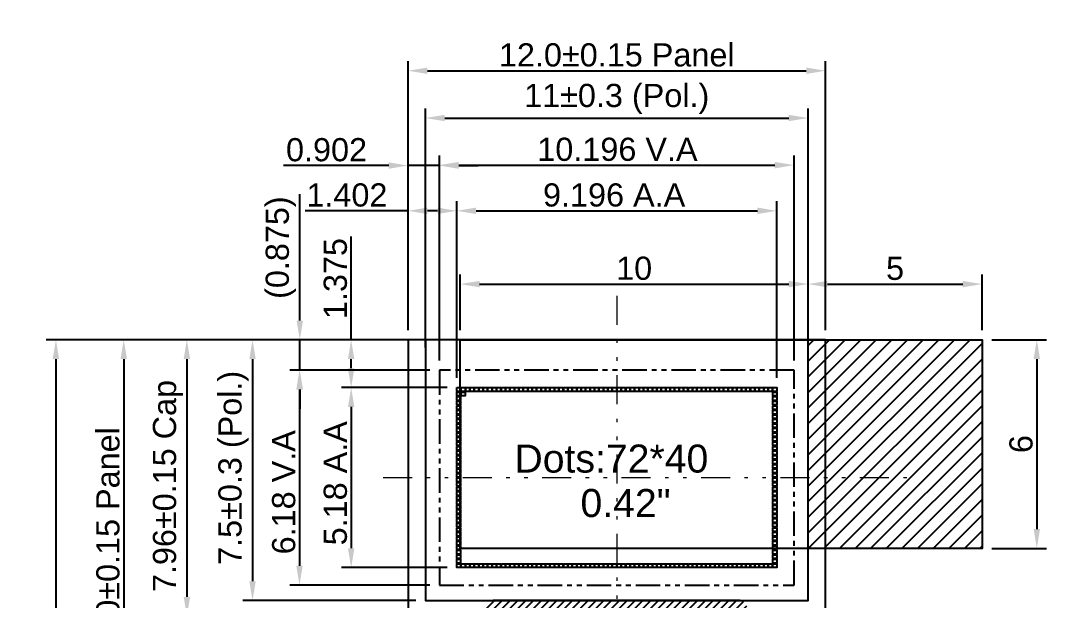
# Model space of a CAD drawing. Header units: millimetres. Extents: x 462 to 746, y 142 to 198.
# Drawn here: x 461.55 to 491.04, y 179.61 to 196.3 of the extents above; entities that cross this region are included whole.
import ezdxf

# ---------------------------------------------------------------- set-up
doc = ezdxf.new("R2010")
doc.units = ezdxf.units.MM
doc.header["$LTSCALE"] = 0.555556
doc.linetypes.add('DIVIDE', pattern=[1.25, 0.5, -0.25, 0, -0.25, 0, -0.25])
doc.linetypes.add('PHANTOM2', pattern=[31.75, 15.875, -3.175, 3.175, -3.175, 3.175, -3.175])
for name, color, linetype in [('dim', 4, 'Continuous'), ('Polarizer', 6, 'Continuous'), ('Tape', 6, 'Continuous')]:
    doc.layers.add(name, color=color, linetype=linetype)
doc.layers.add('FPC', color=40, linetype='Continuous', lineweight=25)
doc.layers.add('尺寸', color=1, linetype='Continuous', lineweight=5)
doc.styles.get("Standard").update_dxf_attribs({"font": 'ARIAL.TTF'})
doc.dimstyles.new('ISO-25', dxfattribs={"dimscale": 0.555556, "dimtxt": 2.2, "dimasz": 2.2, "dimexe": 0.5, "dimexo": 0.5, "dimgap": 0.5, "dimtad": 1, "dimdec": 3, "dimdsep": 46, "dimtxsty": 'Standard', "dimcen": 2.2, "dimadec": 0, "dimazin": 2, "dimtfac": 1, "dimtdec": 3, "dimtmove": 0, "dimatfit": 3, "dimfxl": 0, "dimarcsym": 0})

# ---------------------------------------------------------------- blocks, each defined once
blk = doc.blocks.new('*D17')
at = {"layer": 'Defpoints', "color": 0}
for p in [(484.688, 194.852), (472.688, 187.11), (484.688, 187.11)]:
    blk.add_point(p, dxfattribs=at)
at = {"layer": 'dim', "color": 0, "lineweight": -2}
for p, q in [((472.688, 187.388), (472.688, 195.13)), ((484.688, 187.388), (484.688, 195.13)), ((473.244, 194.852), (484.133, 194.852))]:
    blk.add_line(p, q, dxfattribs=at)
at = {"layer": 'dim', "color": 0}
for points in [[(473.244, 194.945), (473.244, 194.76), (472.688, 194.852)], [(484.133, 194.945), (484.133, 194.76), (484.688, 194.852)]]:
    blk.add_solid(points, dxfattribs=at)
at = {"layer": 'dim', "color": 0, "insert": (478.688, 195.304), "char_height": 0.66667, "attachment_point": 5}
blk.add_mtext('12.0%%P0.15 Panel', dxfattribs=at)
blk = doc.blocks.new('*D18')
at = {"layer": 'Defpoints', "color": 0}
for p in [(483.286, 190.822), (474.09, 185.735), (483.286, 185.735)]:
    blk.add_point(p, dxfattribs=at)
at = {"layer": 'dim', "color": 0, "lineweight": -2}
for p, q in [((474.09, 186.013), (474.09, 191.1)), ((483.286, 186.013), (483.286, 191.1)), ((474.646, 190.822), (482.731, 190.822))]:
    blk.add_line(p, q, dxfattribs=at)
at = {"layer": 'dim', "color": 0}
for points in [[(474.646, 190.915), (474.646, 190.73), (474.09, 190.822)], [(482.731, 190.915), (482.731, 190.73), (483.286, 190.822)]]:
    blk.add_solid(points, dxfattribs=at)
at = {"layer": 'dim', "color": 0, "insert": (478.613, 191.274), "char_height": 0.6667, "attachment_point": 5}
blk.add_mtext('9.196 A.A', dxfattribs=at)
blk = doc.blocks.new('*D19')
at = {"layer": 'Defpoints', "color": 0}
for p in [(483.786, 192.137), (473.59, 186.235), (483.786, 186.235)]:
    blk.add_point(p, dxfattribs=at)
at = {"layer": 'dim', "color": 0, "lineweight": -2}
for p, q in [((473.59, 186.513), (473.59, 192.415)), ((483.786, 186.513), (483.786, 192.415)), ((474.146, 192.137), (483.231, 192.137))]:
    blk.add_line(p, q, dxfattribs=at)
at = {"layer": 'dim', "color": 0}
for points in [[(474.146, 192.229), (474.146, 192.044), (473.59, 192.137)], [(483.231, 192.229), (483.231, 192.044), (483.786, 192.137)]]:
    blk.add_solid(points, dxfattribs=at)
at = {"layer": 'dim', "color": 0, "insert": (478.708, 192.588), "char_height": 0.6667, "attachment_point": 5}
blk.add_mtext('10.196 V.A', dxfattribs=at)
blk = doc.blocks.new('*D20')
at = {"layer": 'Defpoints', "color": 0}
for p in [(472.688, 187.11), (464.515, 176.11), (472.688, 176.11)]:
    blk.add_point(p, dxfattribs=at)
at = {"layer": 'dim', "color": 0, "lineweight": -2}
for p, q in [((472.41, 187.11), (464.238, 187.11)), ((464.515, 186.555), (464.515, 176.666)), ((472.41, 176.11), (464.238, 176.11))]:
    blk.add_line(p, q, dxfattribs=at)
at = {"layer": 'dim', "color": 0}
for points in [[(464.423, 186.555), (464.608, 186.555), (464.515, 187.11)], [(464.423, 176.666), (464.608, 176.666), (464.515, 176.11)]]:
    blk.add_solid(points, dxfattribs=at)
at = {"layer": 'dim', "color": 0, "insert": (464.064, 181.209), "char_height": 0.66667, "attachment_point": 5, "rotation": 90}
blk.add_mtext('11.0%%P0.15 Panel', dxfattribs=at)
blk = doc.blocks.new('*D21')
at = {"layer": 'Defpoints', "color": 0}
for p in [(474.09, 185.735), (471.053, 180.555), (474.09, 180.555)]:
    blk.add_point(p, dxfattribs=at)
at = {"layer": 'dim', "color": 0, "lineweight": -2}
for p, q in [((473.812, 185.735), (470.775, 185.735)), ((471.053, 185.18), (471.053, 181.111)), ((473.812, 180.555), (470.775, 180.555))]:
    blk.add_line(p, q, dxfattribs=at)
at = {"layer": 'dim', "color": 0}
for points in [[(470.96, 185.18), (471.145, 185.18), (471.053, 185.735)], [(470.96, 181.111), (471.145, 181.111), (471.053, 180.555)]]:
    blk.add_solid(points, dxfattribs=at)
at = {"layer": 'dim', "color": 0, "insert": (470.601, 182.983), "char_height": 0.6667, "attachment_point": 5, "rotation": 90}
blk.add_mtext('5.18 A.A', dxfattribs=at)
blk = doc.blocks.new('*D22')
at = {"layer": 'Defpoints', "color": 0}
for p in [(473.59, 186.235), (469.567, 180.055), (473.59, 180.055)]:
    blk.add_point(p, dxfattribs=at)
at = {"layer": 'dim', "color": 0, "lineweight": -2}
for p, q in [((473.312, 186.235), (469.29, 186.235)), ((469.567, 185.68), (469.567, 180.611)), ((473.312, 180.055), (469.29, 180.055))]:
    blk.add_line(p, q, dxfattribs=at)
at = {"layer": 'dim', "color": 0}
for points in [[(469.475, 185.68), (469.66, 185.68), (469.567, 186.235)], [(469.475, 180.611), (469.66, 180.611), (469.567, 180.055)]]:
    blk.add_solid(points, dxfattribs=at)
at = {"layer": 'dim', "color": 0, "insert": (469.116, 182.724), "char_height": 0.6667, "attachment_point": 5, "rotation": 90}
blk.add_mtext('6.18 V.A', dxfattribs=at)
blk = doc.blocks.new('*D23')
at = {"layer": 'Defpoints', "color": 0}
for p in [(471.053, 187.11), (472.688, 187.11), (474.09, 185.735)]:
    blk.add_point(p, dxfattribs=at)
at = {"layer": 'dim', "color": 0, "lineweight": -2}
for p, q in [((471.053, 187.11), (471.053, 190.08)), ((472.41, 187.11), (470.775, 187.11)), ((471.053, 186.291), (471.053, 186.555)), ((473.812, 185.735), (470.775, 185.735))]:
    blk.add_line(p, q, dxfattribs=at)
at = {"layer": 'dim', "color": 0}
for points in [[(470.96, 186.555), (471.145, 186.555), (471.053, 187.11)], [(470.96, 186.291), (471.145, 186.291), (471.053, 185.735)]]:
    blk.add_solid(points, dxfattribs=at)
at = {"layer": 'dim', "color": 0, "insert": (470.601, 188.873), "char_height": 0.6667, "attachment_point": 5, "rotation": 90}
blk.add_mtext('1.375', dxfattribs=at)
blk = doc.blocks.new('*D24')
at = {"layer": 'Defpoints', "color": 0}
for p in [(469.577, 187.11), (472.688, 187.11), (473.59, 186.235)]:
    blk.add_point(p, dxfattribs=at)
at = {"layer": 'dim', "color": 0, "lineweight": -2}
for p, q in [((469.577, 187.666), (469.577, 191.304)), ((472.41, 187.11), (469.299, 187.11)), ((469.577, 186.235), (469.577, 187.11)), ((473.312, 186.235), (469.299, 186.235)), ((469.577, 185.68), (469.577, 185.124))]:
    blk.add_line(p, q, dxfattribs=at)
at = {"layer": 'dim', "color": 0}
for points in [[(469.484, 187.666), (469.669, 187.666), (469.577, 187.11)], [(469.484, 185.68), (469.669, 185.68), (469.577, 186.235)]]:
    blk.add_solid(points, dxfattribs=at)
at = {"layer": 'dim', "color": 0, "insert": (469.029, 189.763), "char_height": 0.6667, "attachment_point": 5, "rotation": 90}
blk.add_mtext('(0.875)', dxfattribs=at)
blk = doc.blocks.new('*D25')
at = {"layer": 'Defpoints', "color": 0}
for p in [(472.688, 187.11), (466.33, 179.155), (472.688, 179.155)]:
    blk.add_point(p, dxfattribs=at)
at = {"layer": 'dim', "color": 0, "lineweight": -2}
for p, q in [((472.41, 187.11), (466.052, 187.11)), ((466.33, 186.555), (466.33, 179.711)), ((472.41, 179.155), (466.052, 179.155))]:
    blk.add_line(p, q, dxfattribs=at)
at = {"layer": 'dim', "color": 0}
for points in [[(466.237, 186.555), (466.423, 186.555), (466.33, 187.11)], [(466.237, 179.711), (466.423, 179.711), (466.33, 179.155)]]:
    blk.add_solid(points, dxfattribs=at)
at = {"layer": 'dim', "color": 0, "insert": (465.787, 182.904), "char_height": 0.66667, "attachment_point": 5, "rotation": 90}
blk.add_mtext('7.96%%P0.15 Cap', dxfattribs=at)
blk = doc.blocks.new('*D26')
at = {"layer": 'Defpoints', "color": 0}
for p in [(484.188, 193.492), (473.188, 186.61), (484.188, 186.61)]:
    blk.add_point(p, dxfattribs=at)
at = {"layer": 'dim', "color": 0, "lineweight": -2}
for p, q in [((473.188, 186.888), (473.188, 193.77)), ((473.744, 193.492), (483.633, 193.492)), ((484.188, 186.888), (484.188, 193.77))]:
    blk.add_line(p, q, dxfattribs=at)
at = {"layer": 'dim', "color": 0}
for points in [[(473.744, 193.585), (473.744, 193.4), (473.188, 193.492)], [(483.633, 193.585), (483.633, 193.4), (484.188, 193.492)]]:
    blk.add_solid(points, dxfattribs=at)
at = {"layer": 'dim', "color": 0, "insert": (478.686, 194.041), "char_height": 0.66667, "attachment_point": 5}
blk.add_mtext('11%%P0.3 (Pol.)', dxfattribs=at)
blk = doc.blocks.new('*D27')
at = {"layer": 'Defpoints', "color": 0}
for p in [(473.188, 187.11), (468.217, 179.61), (473.188, 179.61)]:
    blk.add_point(p, dxfattribs=at)
at = {"layer": 'dim', "color": 0, "lineweight": -2}
for p, q in [((472.91, 187.11), (467.939, 187.11)), ((468.217, 186.555), (468.217, 180.166)), ((472.91, 179.61), (467.939, 179.61))]:
    blk.add_line(p, q, dxfattribs=at)
at = {"layer": 'dim', "color": 0}
for points in [[(468.125, 186.555), (468.31, 186.555), (468.217, 187.11)], [(468.125, 180.166), (468.31, 180.166), (468.217, 179.61)]]:
    blk.add_solid(points, dxfattribs=at)
at = {"layer": 'dim', "color": 0, "insert": (467.669, 183.427), "char_height": 0.66667, "attachment_point": 5, "rotation": 90}
blk.add_mtext('7.5%%P0.3 (Pol.)', dxfattribs=at)
blk = doc.blocks.new('*D38')
at = {"layer": 'Defpoints', "color": 0}
for p in [(472.688, 187.11), (462.565, 164.11), (473.263, 164.11)]:
    blk.add_point(p, dxfattribs=at)
at = {"layer": 'dim', "color": 0, "lineweight": -2}
for p, q in [((472.41, 187.11), (462.287, 187.11)), ((462.565, 186.555), (462.565, 164.666)), ((472.985, 164.11), (462.287, 164.11))]:
    blk.add_line(p, q, dxfattribs=at)
at = {"layer": 'dim', "color": 0}
for points in [[(462.472, 186.555), (462.658, 186.555), (462.565, 187.11)], [(462.472, 164.666), (462.658, 164.666), (462.565, 164.11)]]:
    blk.add_solid(points, dxfattribs=at)
at = {"layer": 'dim', "color": 0, "insert": (462.017, 175.61), "char_height": 0.6667, "attachment_point": 5, "rotation": 90}
blk.add_mtext('(23)', dxfattribs=at)
blk = doc.blocks.new('*D40')
at = {"layer": 'Defpoints', "color": 0}
for p in [(489.188, 187.11), (489.188, 181.11), (490.764, 181.11)]:
    blk.add_point(p, dxfattribs=at)
at = {"layer": 'dim', "color": 0, "lineweight": -2}
for p, q in [((489.466, 187.11), (491.041, 187.11)), ((490.764, 186.555), (490.764, 181.666)), ((489.466, 181.11), (491.041, 181.11))]:
    blk.add_line(p, q, dxfattribs=at)
at = {"layer": 'dim', "color": 0}
for points in [[(490.671, 186.555), (490.856, 186.555), (490.764, 187.11)], [(490.671, 181.666), (490.856, 181.666), (490.764, 181.11)]]:
    blk.add_solid(points, dxfattribs=at)
at = {"layer": 'dim', "color": 0, "insert": (490.312, 184.11), "char_height": 0.667, "attachment_point": 5, "rotation": 90}
blk.add_mtext('6', dxfattribs=at)
blk = doc.blocks.new('*D41')
at = {"layer": 'Defpoints', "color": 0}
for p in [(472.688, 190.822), (472.688, 187.11), (474.09, 185.735)]:
    blk.add_point(p, dxfattribs=at)
at = {"layer": 'dim', "color": 0, "lineweight": -2}
for p, q in [((472.688, 187.388), (472.688, 191.1)), ((474.09, 186.013), (474.09, 191.1)), ((472.688, 190.822), (469.73, 190.822)), ((473.535, 190.822), (473.244, 190.822))]:
    blk.add_line(p, q, dxfattribs=at)
at = {"layer": 'dim', "color": 0}
for points in [[(473.244, 190.915), (473.244, 190.73), (472.688, 190.822)], [(473.535, 190.915), (473.535, 190.73), (474.09, 190.822)]]:
    blk.add_solid(points, dxfattribs=at)
at = {"layer": 'dim', "color": 0, "insert": (470.931, 191.274), "char_height": 0.6667, "attachment_point": 5}
blk.add_mtext('1.402', dxfattribs=at)
blk = doc.blocks.new('*D42')
at = {"layer": 'Defpoints', "color": 0}
for p in [(484.188, 188.714), (474.188, 187.11), (484.188, 187.11)]:
    blk.add_point(p, dxfattribs=at)
at = {"layer": 'dim', "color": 0, "lineweight": -2}
for p, q in [((474.188, 187.388), (474.188, 188.991)), ((484.188, 187.388), (484.188, 188.991)), ((474.744, 188.714), (483.633, 188.714))]:
    blk.add_line(p, q, dxfattribs=at)
at = {"layer": 'dim', "color": 0}
for points in [[(474.744, 188.806), (474.744, 188.621), (474.188, 188.714)], [(483.633, 188.806), (483.633, 188.621), (484.188, 188.714)]]:
    blk.add_solid(points, dxfattribs=at)
at = {"layer": 'dim', "color": 0, "insert": (479.188, 189.165), "char_height": 0.6667, "attachment_point": 5}
blk.add_mtext('10', dxfattribs=at)
blk = doc.blocks.new('*D43')
at = {"layer": 'Defpoints', "color": 0}
for p in [(489.188, 188.714), (484.188, 187.11), (489.188, 187.11)]:
    blk.add_point(p, dxfattribs=at)
at = {"layer": 'dim', "color": 0, "lineweight": -2}
for p, q in [((484.188, 187.388), (484.188, 188.991)), ((489.188, 187.388), (489.188, 188.991)), ((484.744, 188.714), (488.633, 188.714))]:
    blk.add_line(p, q, dxfattribs=at)
at = {"layer": 'dim', "color": 0}
for points in [[(484.744, 188.806), (484.744, 188.621), (484.188, 188.714)], [(488.633, 188.806), (488.633, 188.621), (489.188, 188.714)]]:
    blk.add_solid(points, dxfattribs=at)
at = {"layer": 'dim', "color": 0, "insert": (486.688, 189.164), "char_height": 0.667, "attachment_point": 5}
blk.add_mtext('5', dxfattribs=at)
blk = doc.blocks.new('*D44')
at = {"layer": 'Defpoints', "color": 0}
for p in [(472.688, 192.124), (472.688, 187.11), (473.59, 186.235)]:
    blk.add_point(p, dxfattribs=at)
at = {"layer": 'dim', "color": 0, "lineweight": -2}
for p, q in [((472.688, 187.388), (472.688, 192.402)), ((473.59, 186.513), (473.59, 192.402)), ((472.133, 192.124), (469.112, 192.124)), ((473.59, 192.124), (472.688, 192.124)), ((474.146, 192.124), (474.701, 192.124))]:
    blk.add_line(p, q, dxfattribs=at)
at = {"layer": 'dim', "color": 0}
for points in [[(472.133, 192.217), (472.133, 192.032), (472.688, 192.124)], [(474.146, 192.217), (474.146, 192.032), (473.59, 192.124)]]:
    blk.add_solid(points, dxfattribs=at)
at = {"layer": 'dim', "color": 0, "insert": (470.345, 192.576), "char_height": 0.6667, "attachment_point": 5}
blk.add_mtext('0.902', dxfattribs=at)

msp = doc.modelspace()

# ---------------------------------------------------------------- hatches: boundary and pattern name
h = msp.add_hatch()
h.set_pattern_fill('ANSI31', color=6, scale=0.05, style=0)
h.set_pattern_definition([(45, (-642.73164, -406.21486), (-0.112253202, 0.112253202), [])])
h.paths.add_polyline_path([(475.1382, 179.6101, 0.4142136), (474.9382, 179.4101), (474.9382, 176.8101, 0.4142136), (475.1382, 176.6101), (476.4882, 176.6101, -0.4142136), (476.6882, 176.4101), (476.6882, 172.8101, 0.4142136), (476.8882, 172.6101), (480.4882, 172.6101, 0.4142136), (480.6882, 172.8101), (480.6882, 176.4101, -0.4142136), (480.8882, 176.6101), (482.2382, 176.6101, 0.4142136), (482.4382, 176.8101), (482.4382, 179.4101, 0.4142136), (482.2382, 179.6101)])
at = {"layer": 'FPC'}
h = msp.add_hatch(dxfattribs=at)
h.set_pattern_fill('ANSI31', color=4, scale=0.1, style=0)
h.set_pattern_definition([(45, (-258.71962, -14.45287), (-0.2245064, 0.2245064), [])])
h.paths.add_polyline_path([(484.1882, 181.1101), (489.1882, 181.1101), (489.1882, 187.1101), (484.1882, 187.1101)])

# ---------------------------------------------------------------- linework, layer by layer
for points in [[(484.6882, 187.1101), (472.6882, 187.1101), (472.6882, 176.1101), (484.6882, 176.1101)], [(474.0902, 185.7351), (474.1982, 185.7351), (474.1982, 185.6251), (474.0902, 185.6251)], [(474.0902, 185.6051), (474.1982, 185.6051), (474.1982, 185.4951), (474.0902, 185.4951)], [(474.2182, 185.7351), (474.3262, 185.7351), (474.3262, 185.6251), (474.2182, 185.6251)], [(474.2182, 185.6051), (474.3262, 185.6051), (474.3262, 185.4951), (474.2182, 185.4951)], [(474.3462, 185.7351), (474.4542, 185.7351), (474.4542, 185.6251), (474.3462, 185.6251)], [(474.4742, 185.7351), (474.5822, 185.7351), (474.5822, 185.6251), (474.4742, 185.6251)], [(474.6022, 185.7351), (474.7102, 185.7351), (474.7102, 185.6251), (474.6022, 185.6251)], [(474.7302, 185.7351), (474.8382, 185.7351), (474.8382, 185.6251), (474.7302, 185.6251)], [(474.8582, 185.7351), (474.9662, 185.7351), (474.9662, 185.6251), (474.8582, 185.6251)], [(474.9862, 185.7351), (475.0942, 185.7351), (475.0942, 185.6251), (474.9862, 185.6251)], [(475.1142, 185.7351), (475.2222, 185.7351), (475.2222, 185.6251), (475.1142, 185.6251)], [(475.2422, 185.7351), (475.3502, 185.7351), (475.3502, 185.6251), (475.2422, 185.6251)], [(475.3702, 185.7351), (475.4782, 185.7351), (475.4782, 185.6251), (475.3702, 185.6251)], [(475.4982, 185.7351), (475.6062, 185.7351), (475.6062, 185.6251), (475.4982, 185.6251)], [(475.6262, 185.7351), (475.7342, 185.7351), (475.7342, 185.6251), (475.6262, 185.6251)], [(475.7542, 185.7351), (475.8622, 185.7351), (475.8622, 185.6251), (475.7542, 185.6251)], [(475.8822, 185.7351), (475.9902, 185.7351), (475.9902, 185.6251), (475.8822, 185.6251)], [(476.0102, 185.7351), (476.1182, 185.7351), (476.1182, 185.6251), (476.0102, 185.6251)], [(476.1382, 185.7351), (476.2462, 185.7351), (476.2462, 185.6251), (476.1382, 185.6251)], [(476.2662, 185.7351), (476.3742, 185.7351), (476.3742, 185.6251), (476.2662, 185.6251)], [(476.3942, 185.7351), (476.5022, 185.7351), (476.5022, 185.6251), (476.3942, 185.6251)], [(476.5222, 185.7351), (476.6302, 185.7351), (476.6302, 185.6251), (476.5222, 185.6251)], [(476.6502, 185.7351), (476.7582, 185.7351), (476.7582, 185.6251), (476.6502, 185.6251)], [(476.7782, 185.7351), (476.8862, 185.7351), (476.8862, 185.6251), (476.7782, 185.6251)], [(476.9062, 185.7351), (477.0142, 185.7351), (477.0142, 185.6251), (476.9062, 185.6251)], [(477.0342, 185.7351), (477.1422, 185.7351), (477.1422, 185.6251), (477.0342, 185.6251)], [(477.1622, 185.7351), (477.2702, 185.7351), (477.2702, 185.6251), (477.1622, 185.6251)], [(477.2902, 185.7351), (477.3982, 185.7351), (477.3982, 185.6251), (477.2902, 185.6251)], [(477.4182, 185.7351), (477.5262, 185.7351), (477.5262, 185.6251), (477.4182, 185.6251)], [(477.5462, 185.7351), (477.6542, 185.7351), (477.6542, 185.6251), (477.5462, 185.6251)], [(477.6742, 185.7351), (477.7822, 185.7351), (477.7822, 185.6251), (477.6742, 185.6251)], [(477.8022, 185.7351), (477.9102, 185.7351), (477.9102, 185.6251), (477.8022, 185.6251)], [(477.9302, 185.7351), (478.0382, 185.7351), (478.0382, 185.6251), (477.9302, 185.6251)], [(478.0582, 185.7351), (478.1662, 185.7351), (478.1662, 185.6251), (478.0582, 185.6251)], [(478.1862, 185.7351), (478.2942, 185.7351), (478.2942, 185.6251), (478.1862, 185.6251)], [(478.3142, 185.7351), (478.4222, 185.7351), (478.4222, 185.6251), (478.3142, 185.6251)], [(478.4422, 185.7351), (478.5502, 185.7351), (478.5502, 185.6251), (478.4422, 185.6251)], [(478.5702, 185.7351), (478.6782, 185.7351), (478.6782, 185.6251), (478.5702, 185.6251)], [(478.6982, 185.7351), (478.8062, 185.7351), (478.8062, 185.6251), (478.6982, 185.6251)], [(478.8262, 185.7351), (478.9342, 185.7351), (478.9342, 185.6251), (478.8262, 185.6251)], [(478.9542, 185.7351), (479.0622, 185.7351), (479.0622, 185.6251), (478.9542, 185.6251)], [(479.0822, 185.7351), (479.1902, 185.7351), (479.1902, 185.6251), (479.0822, 185.6251)], [(479.2102, 185.7351), (479.3182, 185.7351), (479.3182, 185.6251), (479.2102, 185.6251)], [(479.3382, 185.7351), (479.4462, 185.7351), (479.4462, 185.6251), (479.3382, 185.6251)], [(479.4662, 185.7351), (479.5742, 185.7351), (479.5742, 185.6251), (479.4662, 185.6251)], [(479.5942, 185.7351), (479.7022, 185.7351), (479.7022, 185.6251), (479.5942, 185.6251)], [(479.7222, 185.7351), (479.8302, 185.7351), (479.8302, 185.6251), (479.7222, 185.6251)], [(479.8502, 185.7351), (479.9582, 185.7351), (479.9582, 185.6251), (479.8502, 185.6251)], [(479.9782, 185.7351), (480.0862, 185.7351), (480.0862, 185.6251), (479.9782, 185.6251)], [(480.1062, 185.7351), (480.2142, 185.7351), (480.2142, 185.6251), (480.1062, 185.6251)], [(480.2342, 185.7351), (480.3422, 185.7351), (480.3422, 185.6251), (480.2342, 185.6251)], [(480.3622, 185.7351), (480.4702, 185.7351), (480.4702, 185.6251), (480.3622, 185.6251)], [(480.4902, 185.7351), (480.5982, 185.7351), (480.5982, 185.6251), (480.4902, 185.6251)], [(480.6182, 185.7351), (480.7262, 185.7351), (480.7262, 185.6251), (480.6182, 185.6251)], [(480.7462, 185.7351), (480.8542, 185.7351), (480.8542, 185.6251), (480.7462, 185.6251)], [(480.8742, 185.7351), (480.9822, 185.7351), (480.9822, 185.6251), (480.8742, 185.6251)], [(481.0022, 185.7351), (481.1102, 185.7351), (481.1102, 185.6251), (481.0022, 185.6251)], [(481.1302, 185.7351), (481.2382, 185.7351), (481.2382, 185.6251), (481.1302, 185.6251)], [(481.2582, 185.7351), (481.3662, 185.7351), (481.3662, 185.6251), (481.2582, 185.6251)], [(481.3862, 185.7351), (481.4942, 185.7351), (481.4942, 185.6251), (481.3862, 185.6251)], [(481.5142, 185.7351), (481.6222, 185.7351), (481.6222, 185.6251), (481.5142, 185.6251)], [(481.6422, 185.7351), (481.7502, 185.7351), (481.7502, 185.6251), (481.6422, 185.6251)], [(481.7702, 185.7351), (481.8782, 185.7351), (481.8782, 185.6251), (481.7702, 185.6251)], [(481.8982, 185.7351), (482.0062, 185.7351), (482.0062, 185.6251), (481.8982, 185.6251)], [(482.0262, 185.7351), (482.1342, 185.7351), (482.1342, 185.6251), (482.0262, 185.6251)], [(482.1542, 185.7351), (482.2622, 185.7351), (482.2622, 185.6251), (482.1542, 185.6251)], [(482.2822, 185.7351), (482.3902, 185.7351), (482.3902, 185.6251), (482.2822, 185.6251)], [(482.4102, 185.7351), (482.5182, 185.7351), (482.5182, 185.6251), (482.4102, 185.6251)], [(482.5382, 185.7351), (482.6462, 185.7351), (482.6462, 185.6251), (482.5382, 185.6251)], [(482.6662, 185.7351), (482.7742, 185.7351), (482.7742, 185.6251), (482.6662, 185.6251)], [(482.7942, 185.7351), (482.9022, 185.7351), (482.9022, 185.6251), (482.7942, 185.6251)], [(482.9222, 185.7351), (483.0302, 185.7351), (483.0302, 185.6251), (482.9222, 185.6251)], [(483.0502, 185.7351), (483.1582, 185.7351), (483.1582, 185.6251), (483.0502, 185.6251)], [(483.1782, 185.7351), (483.2862, 185.7351), (483.2862, 185.6251), (483.1782, 185.6251)], [(483.1782, 185.6051), (483.2862, 185.6051), (483.2862, 185.4951), (483.1782, 185.4951)], [(474.0902, 185.4751), (474.1982, 185.4751), (474.1982, 185.3651), (474.0902, 185.3651)], [(474.0902, 185.3451), (474.1982, 185.3451), (474.1982, 185.2351), (474.0902, 185.2351)], [(483.1782, 185.4751), (483.2862, 185.4751), (483.2862, 185.3651), (483.1782, 185.3651)], [(483.1782, 185.3451), (483.2862, 185.3451), (483.2862, 185.2351), (483.1782, 185.2351)], [(474.0902, 185.2151), (474.1982, 185.2151), (474.1982, 185.1051), (474.0902, 185.1051)], [(474.0902, 185.0851), (474.1982, 185.0851), (474.1982, 184.9751), (474.0902, 184.9751)], [(474.0902, 184.9551), (474.1982, 184.9551), (474.1982, 184.8451), (474.0902, 184.8451)], [(483.1782, 185.2151), (483.2862, 185.2151), (483.2862, 185.1051), (483.1782, 185.1051)], [(483.1782, 185.0851), (483.2862, 185.0851), (483.2862, 184.9751), (483.1782, 184.9751)], [(483.1782, 184.9551), (483.2862, 184.9551), (483.2862, 184.8451), (483.1782, 184.8451)], [(474.0902, 184.8251), (474.1982, 184.8251), (474.1982, 184.7151), (474.0902, 184.7151)], [(474.0902, 184.6951), (474.1982, 184.6951), (474.1982, 184.5851), (474.0902, 184.5851)], [(483.1782, 184.8251), (483.2862, 184.8251), (483.2862, 184.7151), (483.1782, 184.7151)], [(483.1782, 184.6951), (483.2862, 184.6951), (483.2862, 184.5851), (483.1782, 184.5851)], [(474.0902, 184.5651), (474.1982, 184.5651), (474.1982, 184.4551), (474.0902, 184.4551)], [(474.0902, 184.4351), (474.1982, 184.4351), (474.1982, 184.3251), (474.0902, 184.3251)], [(483.1782, 184.5651), (483.2862, 184.5651), (483.2862, 184.4551), (483.1782, 184.4551)], [(483.1782, 184.4351), (483.2862, 184.4351), (483.2862, 184.3251), (483.1782, 184.3251)], [(474.0902, 184.3051), (474.1982, 184.3051), (474.1982, 184.1951), (474.0902, 184.1951)], [(474.0902, 184.1751), (474.1982, 184.1751), (474.1982, 184.0651), (474.0902, 184.0651)], [(474.0902, 184.0451), (474.1982, 184.0451), (474.1982, 183.9351), (474.0902, 183.9351)], [(483.1782, 184.3051), (483.2862, 184.3051), (483.2862, 184.1951), (483.1782, 184.1951)], [(483.1782, 184.1751), (483.2862, 184.1751), (483.2862, 184.0651), (483.1782, 184.0651)], [(483.1782, 184.0451), (483.2862, 184.0451), (483.2862, 183.9351), (483.1782, 183.9351)], [(474.0902, 183.9151), (474.1982, 183.9151), (474.1982, 183.8051), (474.0902, 183.8051)], [(474.0902, 183.7851), (474.1982, 183.7851), (474.1982, 183.6751), (474.0902, 183.6751)], [(483.1782, 183.9151), (483.2862, 183.9151), (483.2862, 183.8051), (483.1782, 183.8051)], [(483.1782, 183.7851), (483.2862, 183.7851), (483.2862, 183.6751), (483.1782, 183.6751)], [(474.0902, 183.6551), (474.1982, 183.6551), (474.1982, 183.5451), (474.0902, 183.5451)], [(474.0902, 183.5251), (474.1982, 183.5251), (474.1982, 183.4151), (474.0902, 183.4151)], [(483.1782, 183.6551), (483.2862, 183.6551), (483.2862, 183.5451), (483.1782, 183.5451)], [(483.1782, 183.5251), (483.2862, 183.5251), (483.2862, 183.4151), (483.1782, 183.4151)], [(474.0902, 183.3951), (474.1982, 183.3951), (474.1982, 183.2851), (474.0902, 183.2851)], [(474.0902, 183.2651), (474.1982, 183.2651), (474.1982, 183.1551), (474.0902, 183.1551)], [(483.1782, 183.3951), (483.2862, 183.3951), (483.2862, 183.2851), (483.1782, 183.2851)], [(483.1782, 183.2651), (483.2862, 183.2651), (483.2862, 183.1551), (483.1782, 183.1551)], [(474.0902, 183.1351), (474.1982, 183.1351), (474.1982, 183.0251), (474.0902, 183.0251)], [(474.0902, 183.0051), (474.1982, 183.0051), (474.1982, 182.8951), (474.0902, 182.8951)], [(474.0902, 182.8751), (474.1982, 182.8751), (474.1982, 182.7651), (474.0902, 182.7651)], [(483.1782, 183.1351), (483.2862, 183.1351), (483.2862, 183.0251), (483.1782, 183.0251)], [(483.1782, 183.0051), (483.2862, 183.0051), (483.2862, 182.8951), (483.1782, 182.8951)], [(483.1782, 182.8751), (483.2862, 182.8751), (483.2862, 182.7651), (483.1782, 182.7651)], [(474.0902, 182.7451), (474.1982, 182.7451), (474.1982, 182.6351), (474.0902, 182.6351)], [(474.0902, 182.6151), (474.1982, 182.6151), (474.1982, 182.5051), (474.0902, 182.5051)], [(483.1782, 182.7451), (483.2862, 182.7451), (483.2862, 182.6351), (483.1782, 182.6351)], [(483.1782, 182.6151), (483.2862, 182.6151), (483.2862, 182.5051), (483.1782, 182.5051)], [(474.0902, 182.4851), (474.1982, 182.4851), (474.1982, 182.3751), (474.0902, 182.3751)], [(474.0902, 182.3551), (474.1982, 182.3551), (474.1982, 182.2451), (474.0902, 182.2451)], [(483.1782, 182.4851), (483.2862, 182.4851), (483.2862, 182.3751), (483.1782, 182.3751)], [(483.1782, 182.3551), (483.2862, 182.3551), (483.2862, 182.2451), (483.1782, 182.2451)], [(474.0902, 182.2251), (474.1982, 182.2251), (474.1982, 182.1151), (474.0902, 182.1151)], [(474.0902, 182.0951), (474.1982, 182.0951), (474.1982, 181.9851), (474.0902, 181.9851)], [(483.1782, 182.2251), (483.2862, 182.2251), (483.2862, 182.1151), (483.1782, 182.1151)], [(483.1782, 182.0951), (483.2862, 182.0951), (483.2862, 181.9851), (483.1782, 181.9851)], [(474.0902, 181.9651), (474.1982, 181.9651), (474.1982, 181.8551), (474.0902, 181.8551)], [(474.0902, 181.8351), (474.1982, 181.8351), (474.1982, 181.7251), (474.0902, 181.7251)], [(474.0902, 181.7051), (474.1982, 181.7051), (474.1982, 181.5951), (474.0902, 181.5951)], [(483.1782, 181.9651), (483.2862, 181.9651), (483.2862, 181.8551), (483.1782, 181.8551)], [(483.1782, 181.8351), (483.2862, 181.8351), (483.2862, 181.7251), (483.1782, 181.7251)], [(483.1782, 181.7051), (483.2862, 181.7051), (483.2862, 181.5951), (483.1782, 181.5951)], [(474.0902, 181.5751), (474.1982, 181.5751), (474.1982, 181.4651), (474.0902, 181.4651)], [(474.0902, 181.4451), (474.1982, 181.4451), (474.1982, 181.3351), (474.0902, 181.3351)], [(483.1782, 181.5751), (483.2862, 181.5751), (483.2862, 181.4651), (483.1782, 181.4651)], [(483.1782, 181.4451), (483.2862, 181.4451), (483.2862, 181.3351), (483.1782, 181.3351)], [(474.0902, 181.3151), (474.1982, 181.3151), (474.1982, 181.2051), (474.0902, 181.2051)], [(474.0902, 181.1851), (474.1982, 181.1851), (474.1982, 181.0751), (474.0902, 181.0751)], [(483.1782, 181.3151), (483.2862, 181.3151), (483.2862, 181.2051), (483.1782, 181.2051)], [(483.1782, 181.1851), (483.2862, 181.1851), (483.2862, 181.0751), (483.1782, 181.0751)], [(474.0902, 181.0551), (474.1982, 181.0551), (474.1982, 180.9451), (474.0902, 180.9451)], [(474.0902, 180.9251), (474.1982, 180.9251), (474.1982, 180.8151), (474.0902, 180.8151)], [(483.1782, 181.0551), (483.2862, 181.0551), (483.2862, 180.9451), (483.1782, 180.9451)], [(483.1782, 180.9251), (483.2862, 180.9251), (483.2862, 180.8151), (483.1782, 180.8151)], [(474.0902, 180.7951), (474.1982, 180.7951), (474.1982, 180.6851), (474.0902, 180.6851)], [(474.0902, 180.6651), (474.1982, 180.6651), (474.1982, 180.5551), (474.0902, 180.5551)], [(474.2182, 180.6651), (474.3262, 180.6651), (474.3262, 180.5551), (474.2182, 180.5551)], [(474.3462, 180.6651), (474.4542, 180.6651), (474.4542, 180.5551), (474.3462, 180.5551)], [(474.4742, 180.6651), (474.5822, 180.6651), (474.5822, 180.5551), (474.4742, 180.5551)], [(474.6022, 180.6651), (474.7102, 180.6651), (474.7102, 180.5551), (474.6022, 180.5551)], [(474.7302, 180.6651), (474.8382, 180.6651), (474.8382, 180.5551), (474.7302, 180.5551)], [(474.8582, 180.6651), (474.9662, 180.6651), (474.9662, 180.5551), (474.8582, 180.5551)], [(474.9862, 180.6651), (475.0942, 180.6651), (475.0942, 180.5551), (474.9862, 180.5551)], [(475.1142, 180.6651), (475.2222, 180.6651), (475.2222, 180.5551), (475.1142, 180.5551)], [(475.2422, 180.6651), (475.3502, 180.6651), (475.3502, 180.5551), (475.2422, 180.5551)], [(475.3702, 180.6651), (475.4782, 180.6651), (475.4782, 180.5551), (475.3702, 180.5551)], [(475.4982, 180.6651), (475.6062, 180.6651), (475.6062, 180.5551), (475.4982, 180.5551)], [(475.6262, 180.6651), (475.7342, 180.6651), (475.7342, 180.5551), (475.6262, 180.5551)], [(475.7542, 180.6651), (475.8622, 180.6651), (475.8622, 180.5551), (475.7542, 180.5551)], [(475.8822, 180.6651), (475.9902, 180.6651), (475.9902, 180.5551), (475.8822, 180.5551)], [(476.0102, 180.6651), (476.1182, 180.6651), (476.1182, 180.5551), (476.0102, 180.5551)], [(476.1382, 180.6651), (476.2462, 180.6651), (476.2462, 180.5551), (476.1382, 180.5551)], [(476.2662, 180.6651), (476.3742, 180.6651), (476.3742, 180.5551), (476.2662, 180.5551)], [(476.3942, 180.6651), (476.5022, 180.6651), (476.5022, 180.5551), (476.3942, 180.5551)], [(476.5222, 180.6651), (476.6302, 180.6651), (476.6302, 180.5551), (476.5222, 180.5551)], [(476.6502, 180.6651), (476.7582, 180.6651), (476.7582, 180.5551), (476.6502, 180.5551)], [(476.7782, 180.6651), (476.8862, 180.6651), (476.8862, 180.5551), (476.7782, 180.5551)], [(476.9062, 180.6651), (477.0142, 180.6651), (477.0142, 180.5551), (476.9062, 180.5551)], [(477.0342, 180.6651), (477.1422, 180.6651), (477.1422, 180.5551), (477.0342, 180.5551)], [(477.1622, 180.6651), (477.2702, 180.6651), (477.2702, 180.5551), (477.1622, 180.5551)], [(477.2902, 180.6651), (477.3982, 180.6651), (477.3982, 180.5551), (477.2902, 180.5551)], [(477.4182, 180.6651), (477.5262, 180.6651), (477.5262, 180.5551), (477.4182, 180.5551)], [(477.5462, 180.6651), (477.6542, 180.6651), (477.6542, 180.5551), (477.5462, 180.5551)], [(477.6742, 180.6651), (477.7822, 180.6651), (477.7822, 180.5551), (477.6742, 180.5551)], [(477.8022, 180.6651), (477.9102, 180.6651), (477.9102, 180.5551), (477.8022, 180.5551)], [(477.9302, 180.6651), (478.0382, 180.6651), (478.0382, 180.5551), (477.9302, 180.5551)], [(478.0582, 180.6651), (478.1662, 180.6651), (478.1662, 180.5551), (478.0582, 180.5551)], [(478.1862, 180.6651), (478.2942, 180.6651), (478.2942, 180.5551), (478.1862, 180.5551)], [(478.3142, 180.6651), (478.4222, 180.6651), (478.4222, 180.5551), (478.3142, 180.5551)], [(478.4422, 180.6651), (478.5502, 180.6651), (478.5502, 180.5551), (478.4422, 180.5551)], [(478.5702, 180.6651), (478.6782, 180.6651), (478.6782, 180.5551), (478.5702, 180.5551)], [(478.6982, 180.6651), (478.8062, 180.6651), (478.8062, 180.5551), (478.6982, 180.5551)], [(478.8262, 180.6651), (478.9342, 180.6651), (478.9342, 180.5551), (478.8262, 180.5551)], [(478.9542, 180.6651), (479.0622, 180.6651), (479.0622, 180.5551), (478.9542, 180.5551)], [(479.0822, 180.6651), (479.1902, 180.6651), (479.1902, 180.5551), (479.0822, 180.5551)], [(479.2102, 180.6651), (479.3182, 180.6651), (479.3182, 180.5551), (479.2102, 180.5551)], [(479.3382, 180.6651), (479.4462, 180.6651), (479.4462, 180.5551), (479.3382, 180.5551)], [(479.4662, 180.6651), (479.5742, 180.6651), (479.5742, 180.5551), (479.4662, 180.5551)], [(479.5942, 180.6651), (479.7022, 180.6651), (479.7022, 180.5551), (479.5942, 180.5551)], [(479.7222, 180.6651), (479.8302, 180.6651), (479.8302, 180.5551), (479.7222, 180.5551)], [(479.8502, 180.6651), (479.9582, 180.6651), (479.9582, 180.5551), (479.8502, 180.5551)], [(479.9782, 180.6651), (480.0862, 180.6651), (480.0862, 180.5551), (479.9782, 180.5551)], [(480.1062, 180.6651), (480.2142, 180.6651), (480.2142, 180.5551), (480.1062, 180.5551)], [(480.2342, 180.6651), (480.3422, 180.6651), (480.3422, 180.5551), (480.2342, 180.5551)], [(480.3622, 180.6651), (480.4702, 180.6651), (480.4702, 180.5551), (480.3622, 180.5551)], [(480.4902, 180.6651), (480.5982, 180.6651), (480.5982, 180.5551), (480.4902, 180.5551)], [(480.6182, 180.6651), (480.7262, 180.6651), (480.7262, 180.5551), (480.6182, 180.5551)], [(480.7462, 180.6651), (480.8542, 180.6651), (480.8542, 180.5551), (480.7462, 180.5551)], [(480.8742, 180.6651), (480.9822, 180.6651), (480.9822, 180.5551), (480.8742, 180.5551)], [(481.0022, 180.6651), (481.1102, 180.6651), (481.1102, 180.5551), (481.0022, 180.5551)], [(481.1302, 180.6651), (481.2382, 180.6651), (481.2382, 180.5551), (481.1302, 180.5551)], [(481.2582, 180.6651), (481.3662, 180.6651), (481.3662, 180.5551), (481.2582, 180.5551)], [(481.3862, 180.6651), (481.4942, 180.6651), (481.4942, 180.5551), (481.3862, 180.5551)], [(481.5142, 180.6651), (481.6222, 180.6651), (481.6222, 180.5551), (481.5142, 180.5551)], [(481.6422, 180.6651), (481.7502, 180.6651), (481.7502, 180.5551), (481.6422, 180.5551)], [(481.7702, 180.6651), (481.8782, 180.6651), (481.8782, 180.5551), (481.7702, 180.5551)], [(481.8982, 180.6651), (482.0062, 180.6651), (482.0062, 180.5551), (481.8982, 180.5551)], [(482.0262, 180.6651), (482.1342, 180.6651), (482.1342, 180.5551), (482.0262, 180.5551)], [(482.1542, 180.6651), (482.2622, 180.6651), (482.2622, 180.5551), (482.1542, 180.5551)], [(482.2822, 180.6651), (482.3902, 180.6651), (482.3902, 180.5551), (482.2822, 180.5551)], [(482.4102, 180.6651), (482.5182, 180.6651), (482.5182, 180.5551), (482.4102, 180.5551)], [(482.5382, 180.6651), (482.6462, 180.6651), (482.6462, 180.5551), (482.5382, 180.5551)], [(482.6662, 180.6651), (482.7742, 180.6651), (482.7742, 180.5551), (482.6662, 180.5551)], [(482.7942, 180.6651), (482.9022, 180.6651), (482.9022, 180.5551), (482.7942, 180.5551)], [(482.9222, 180.6651), (483.0302, 180.6651), (483.0302, 180.5551), (482.9222, 180.5551)], [(483.0502, 180.6651), (483.1582, 180.6651), (483.1582, 180.5551), (483.0502, 180.5551)], [(483.1782, 180.7951), (483.2862, 180.7951), (483.2862, 180.6851), (483.1782, 180.6851)], [(483.1782, 180.6651), (483.2862, 180.6651), (483.2862, 180.5551), (483.1782, 180.5551)]]:
    msp.add_lwpolyline(points, close=True)
at = {"linetype": 'PHANTOM2', "ltscale": 0.08}
msp.add_lwpolyline([(483.7862, 180.0551), (483.7862, 186.2351), (473.5902, 186.2351), (473.5902, 180.0551)], close=True, dxfattribs=at)
at = {"layer": 'FPC', "color": 4}
for points in [[(474.1882, 187.1101), (489.1882, 187.1101), (489.1882, 181.1101), (474.1882, 181.1101)], [(484.1882, 187.1101), (489.1882, 187.1101), (489.1882, 181.1101), (484.1882, 181.1101)]]:
    msp.add_lwpolyline(points, close=True, dxfattribs=at)
at = {"layer": 'Polarizer'}
msp.add_lwpolyline([(484.1882, 187.1101), (473.1882, 187.1101), (473.1882, 179.6101), (484.1882, 179.6101)], close=True, dxfattribs=at)
at = {"layer": 'Tape', "ltscale": 0.5}
msp.add_line((482.2382, 179.6101), (475.1382, 179.6101), dxfattribs=at)
at = {"layer": '尺寸', "color": 1, "linetype": 'DIVIDE', "ltscale": 3}
for p, q in [((478.6882, 188.3739), (478.6882, 163.2126)), ((471.9769, 183.1451), (487.1795, 183.1451))]:
    msp.add_line(p, q, dxfattribs=at)

# ---------------------------------------------------------------- texts
at = {"char_height": 0.8064, "width": 89.699532, "attachment_point": 1}
for s, insert in [(' Dots:72*40', (475.4342, 184.0967)), ('0.42"', (477.6451, 182.8186))]:
    msp.add_mtext(s, dxfattribs=dict(at, insert=insert))

# ---------------------------------------------------------------- dimensions: what is measured, and where the dimension line sits
at = {"layer": 'dim', "color": 0}
for base, p1, p2, text, picture, middle in [((484.6882, 194.8522), (472.6882, 187.1101), (484.6882, 187.1101), '<>.0%%P0.15 Panel', '*D17', (478.6875, 194.8522)), ((484.1882, 193.4925), (473.1882, 186.6101), (484.1882, 186.6101), '<>%%P0.3 (Pol.)', '*D26', (478.6861, 193.4925)), ((483.7862, 192.1367), (473.5902, 186.2351), (483.7862, 186.2351), '<> V.A', '*D19', (478.7084, 192.1367)), ((483.2862, 190.8224), (474.0902, 185.7351), (483.2862, 185.7351), '<> A.A', '*D18', (478.6126, 190.8224))]:
    dim = msp.add_linear_dim(base=base, p1=p1, p2=p2, text=text, dimstyle='ISO-25', override={"dimtxt": 1.2, "dimasz": 1, "dimgap": 0.2, "dimfxl": 0.2}, dxfattribs=at)
    dim.commit()
    dim.dimension.update_dxf_attribs({"geometry": picture, "text_midpoint": middle, "dimtype": 160})
for base, p1, p2, picture, middle in [((472.6882, 192.1243), (473.5902, 186.2351), (472.6882, 187.1101), '*D44', (470.3445, 192.5758)), ((484.1882, 188.7136), (474.1882, 187.1101), (484.1882, 187.1101), '*D42', (479.1882, 189.1651)), ((489.1882, 188.7136), (484.1882, 187.1101), (489.1882, 187.1101), '*D43', (486.6882, 189.1637))]:
    dim = msp.add_linear_dim(base=base, p1=p1, p2=p2, dimstyle='ISO-25', override={"dimtxt": 1.2, "dimasz": 1, "dimgap": 0.2}, dxfattribs=at)
    dim.commit()
    dim.dimension.update_dxf_attribs({"geometry": picture, "text_midpoint": middle})
dim = msp.add_linear_dim(base=(472.6882, 190.8224), p1=(474.0902, 185.7351), p2=(472.6882, 187.1101), dimstyle='ISO-25', override={"dimtxt": 1.2, "dimasz": 1, "dimgap": 0.2}, dxfattribs=at)
dim.commit()
dim.dimension.update_dxf_attribs({"geometry": '*D41', "text_midpoint": (470.9315, 190.8224), "dimtype": 160})
for base, p1, p2, angle, text, override, picture, middle in [((469.5768, 187.1101), (473.5902, 186.2351), (472.6882, 187.1101), 90, '(<>)', {"dimtxt": 1.2, "dimasz": 1, "dimgap": 0.2, "dimfxl": 0.2}, '*D24', (469.5768, 189.7627)), ((464.5153, 176.1101), (472.6882, 187.1101), (472.6882, 176.1101), 270, '<>.0%%P0.15 Panel', {"dimtxt": 1.2, "dimasz": 1, "dimgap": 0.2, "dimdec": 1, "dimfxl": 0.2}, '*D20', (464.5153, 181.2091)), ((466.3300187972, 179.1550818351), (472.6881812127, 187.1100818351), (472.6881812127, 179.1550818351), 270, '<>%%P0.15 Cap', {"dimtxt": 1.2, "dimasz": 1, "dimgap": 0.2, "dimdec": 2, "dimfxl": 0.2}, '*D25', (466.3300187972, 182.9036458575)), ((468.2172, 179.6101), (473.1882, 187.1101), (473.1882, 179.6101), 90, '<>%%P0.3 (Pol.)', {"dimtxt": 1.2, "dimasz": 1, "dimgap": 0.2, "dimdec": 1, "dimfxl": 0.2}, '*D27', (468.2172, 183.4273)), ((469.5675, 180.0551), (473.5902, 186.2351), (473.5902, 180.0551), 270, '<> V.A', {"dimtxt": 1.2, "dimasz": 1, "dimgap": 0.2, "dimfxl": 0.2}, '*D22', (469.5675, 182.724)), ((471.0527, 180.5551), (474.0902, 185.7351), (474.0902, 180.5551), 270, '<> A.A', {"dimtxt": 1.2, "dimasz": 1, "dimgap": 0.2, "dimfxl": 0.2}, '*D21', (471.0527, 182.9828))]:
    dim = msp.add_linear_dim(base=base, p1=p1, p2=p2, angle=angle, text=text, dimstyle='ISO-25', override=override, dxfattribs=at)
    dim.commit()
    dim.dimension.update_dxf_attribs({"geometry": picture, "text_midpoint": middle, "dimtype": 160})
dim = msp.add_linear_dim(base=(471.0527, 187.1101), p1=(474.0902, 185.7351), p2=(472.6882, 187.1101), angle=90, dimstyle='ISO-25', override={"dimtxt": 1.2, "dimasz": 1, "dimgap": 0.2, "dimfxl": 0.2}, dxfattribs=at)
dim.commit()
dim.dimension.update_dxf_attribs({"geometry": '*D23', "text_midpoint": (471.0527, 188.8727), "dimtype": 160})
dim = msp.add_linear_dim(base=(462.565, 164.1101), p1=(472.6882, 187.1101), p2=(473.2632, 164.1101), angle=90, text='(<>)', dimstyle='ISO-25', override={"dimtxt": 1.2, "dimasz": 1, "dimgap": 0.2, "dimdec": 1}, dxfattribs=at)
dim.commit()
dim.dimension.update_dxf_attribs({"geometry": '*D38', "text_midpoint": (462.0169, 175.6101)})
dim = msp.add_linear_dim(base=(490.7636, 181.1101), p1=(489.1882, 187.1101), p2=(489.1882, 181.1101), angle=90, dimstyle='ISO-25', override={"dimtxt": 1.2, "dimasz": 1, "dimgap": 0.2}, dxfattribs=at)
dim.commit()
dim.dimension.update_dxf_attribs({"geometry": '*D40', "text_midpoint": (490.3121, 184.1101)})

doc.saveas('drawing.dxf')
